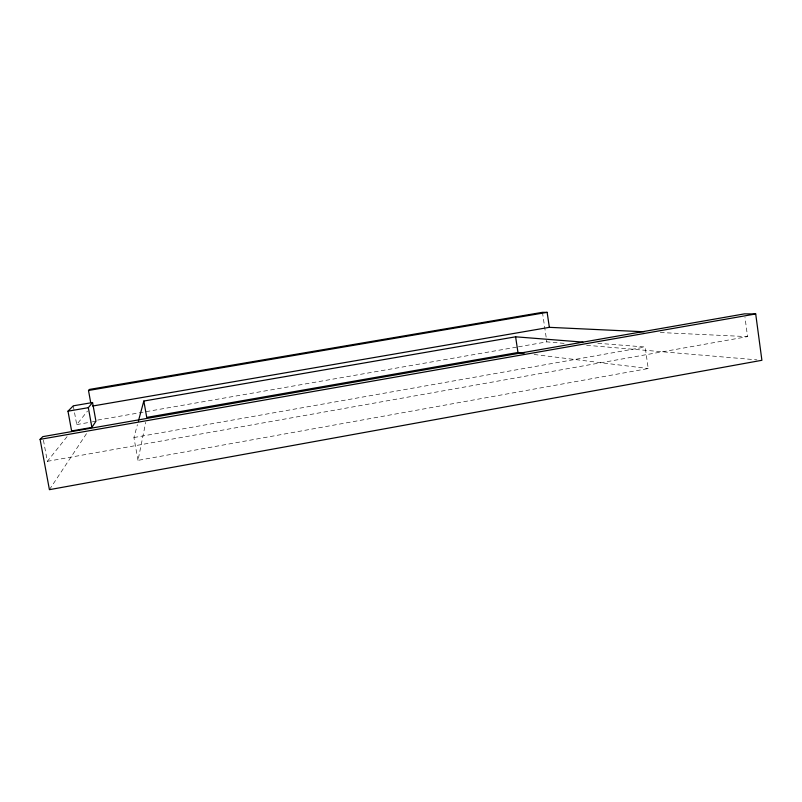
<?xml version="1.0" encoding="UTF-8"?>
<svg xmlns="http://www.w3.org/2000/svg" width="802" height="802" viewBox="0 0 802 802"><rect width="100%" height="100%" fill="white"/><g stroke="black" fill="none" stroke-linecap="round" stroke-linejoin="round"><path stroke-width="0.6" stroke-dasharray="4.01 3.01" d="M597.831 343.286L645.179 347.015L648.227 368.539L138.004 460.358L145.733 422.313M138.004 460.358L133.924 437.541L137.443 424.589M49.413 489.671L86.987 432.91M43.438 440.178L47.348 461.33L67.819 435.717M73.293 405.832L76.711 424.579L87.508 411.075M47.348 461.33L747.564 336.629L744.988 317.462M133.924 437.541L645.179 347.015M97.654 420.088L517.23 347.035M518.463 346.815L546.844 341.873L566.733 343.577M76.711 424.579L91.137 422.063M92.34 421.852L95.939 421.23M660.307 332.539L747.564 336.629M586.623 345.281L756.928 359.867M534.092 354.484L648.227 368.539M542.453 312.329L546.844 341.873"/><path stroke-width="1.2" d="M138.405 421.06L143.829 401.04L515.606 336.81L582.884 342.113M91.909 427.416L95.939 421.23L92.561 402.524L73.293 405.832L67.99 411.185L71.609 430.965L91.909 427.416L88.33 407.677L92.561 402.524M40.1 439.356L42.787 436.649L744.497 313.863L755.705 313.953L761.9 360.288L49.413 489.671L40.1 439.356L755.705 313.953M90.696 402.604L88.501 390.474L89.553 389.411L542.453 312.329L547.134 312.359L549.36 327.336L644.096 331.777M524.167 353.261L517.972 352.499L146.736 417.411L143.829 401.04M92.591 406.033L549.36 327.336M67.99 411.185L88.33 407.677M88.501 390.474L547.134 312.359M515.606 336.81L517.972 352.499"/></g></svg>
